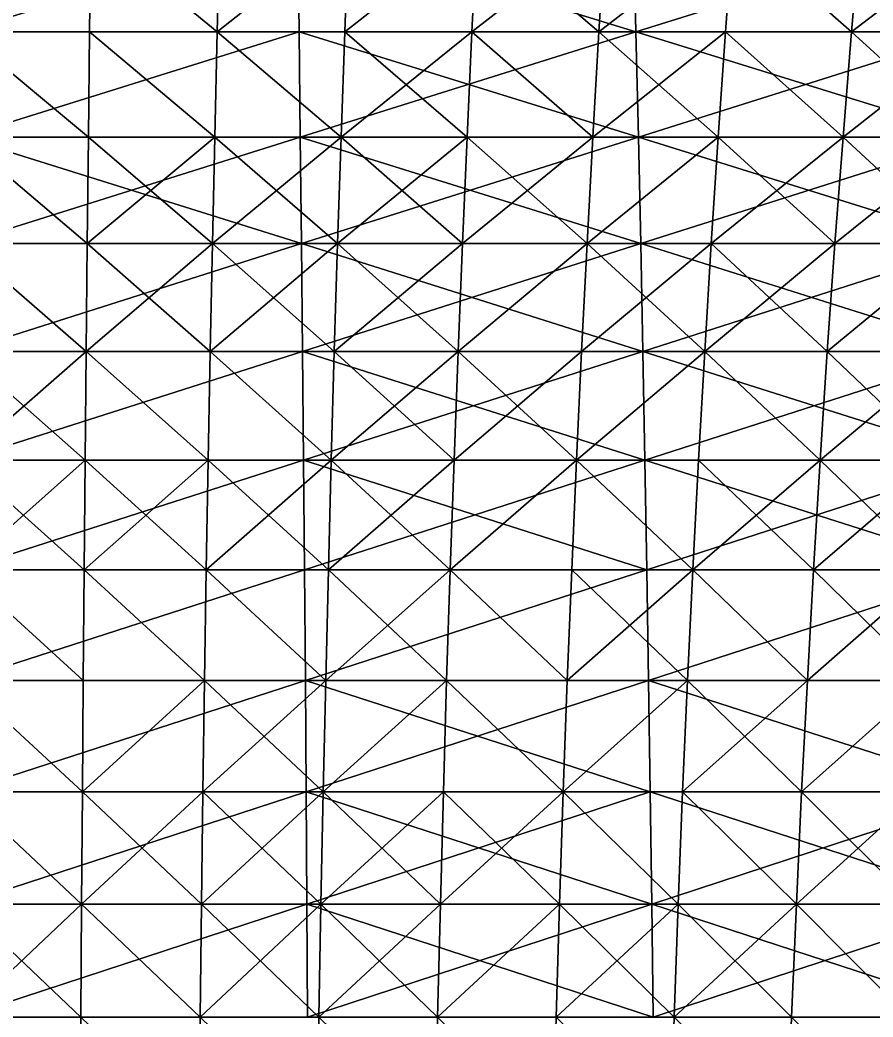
# Model space of a CAD drawing. Header units: millimetres. Extents: x -3250 to 6200, y -3250 to 3250.
# Drawn here: x 3810 to 3956.4, y 178 to 349.1 of the extents above; entities that cross this region are included whole.
import ezdxf

# ---------------------------------------------------------------- set-up
doc = ezdxf.new("R2010")
doc.units = ezdxf.units.MM
doc.header["$MEASUREMENT"] = 0
doc.layers.add('MESH_3D', color=2, linetype='CONTINUOUS')

msp = doc.modelspace()

# ---------------------------------------------------------------- linework, layer by layer
at = {"layer": 'MESH_3D'}
for points in [[(3857.64, 364.97, 488.82), (3857.86, 347.11, 479.95), (3800, 347.11, 479.22)], [(3857.64, 364.97, 488.82), (3800, 347.11, 479.22), (3800, 364.97, 488.1)], [(3822.14, 364.97, 1912.17), (3800, 364.97, 1911.9), (3800, 347.11, 1920.78)], [(3821.92, 347.11, 1921.05), (3822.14, 364.97, 1912.17), (3800, 347.11, 1920.78)], [(3857.64, 364.97, 26211.18), (3800, 364.97, 26211.9), (3800, 347.11, 26220.78)], [(3857.64, 364.97, 26211.18), (3800, 347.11, 26220.78), (3857.86, 347.11, 26220.05)], [(3822.14, 364.97, 24787.83), (3800, 347.11, 24779.22), (3800, 364.97, 24788.1)], [(3821.92, 347.11, 24778.95), (3800, 347.11, 24779.22), (3822.14, 364.97, 24787.83)], [(3821.92, 347.11, 1921.05), (3843.83, 347.11, 1921.87), (3822.14, 364.97, 1912.17)], [(3843.83, 347.11, 24778.13), (3821.92, 347.11, 24778.95), (3822.14, 364.97, 24787.83)], [(3822.14, 364.97, 1912.17), (3843.83, 347.11, 1921.87), (3844.27, 364.97, 1913)], [(3843.83, 347.11, 24778.13), (3822.14, 364.97, 24787.83), (3844.27, 364.97, 24787)], [(3843.83, 347.11, 1921.87), (3866.37, 364.97, 1914.38), (3844.27, 364.97, 1913)], [(3843.83, 347.11, 1921.87), (3865.7, 347.11, 1923.23), (3866.37, 364.97, 1914.38)], [(3866.37, 364.97, 24785.62), (3843.83, 347.11, 24778.13), (3844.27, 364.97, 24787)], [(3865.7, 347.11, 24776.77), (3843.83, 347.11, 24778.13), (3866.37, 364.97, 24785.62)], [(3857.64, 364.97, 488.82), (3915.68, 347.11, 482.11), (3857.86, 347.11, 479.95)], [(3857.64, 364.97, 488.82), (3915.24, 364.97, 490.98), (3915.68, 347.11, 482.11)], [(3915.68, 347.11, 26217.89), (3857.64, 364.97, 26211.18), (3857.86, 347.11, 26220.05)], [(3915.24, 364.97, 26209.02), (3857.64, 364.97, 26211.18), (3915.68, 347.11, 26217.89)], [(3865.7, 347.11, 1923.23), (3888.43, 364.97, 1916.31), (3866.37, 364.97, 1914.38)], [(3865.7, 347.11, 1923.23), (3887.54, 347.11, 1925.14), (3888.43, 364.97, 1916.31)], [(3888.43, 364.97, 24783.69), (3865.7, 347.11, 24776.77), (3866.37, 364.97, 24785.62)], [(3887.54, 347.11, 24774.86), (3865.7, 347.11, 24776.77), (3888.43, 364.97, 24783.69)], [(3887.54, 347.11, 1925.14), (3909.33, 347.11, 1927.6), (3910.43, 364.97, 1918.79)], [(3887.54, 347.11, 1925.14), (3910.43, 364.97, 1918.79), (3888.43, 364.97, 1916.31)], [(3909.33, 347.11, 24772.4), (3887.54, 347.11, 24774.86), (3888.43, 364.97, 24783.69)], [(3909.33, 347.11, 24772.4), (3888.43, 364.97, 24783.69), (3910.43, 364.97, 24781.21)], [(3909.33, 347.11, 1927.6), (3932.36, 364.97, 1921.82), (3910.43, 364.97, 1918.79)], [(3909.33, 347.11, 1927.6), (3931.04, 347.11, 1930.6), (3932.36, 364.97, 1921.82)], [(3932.36, 364.97, 24778.18), (3909.33, 347.11, 24772.4), (3910.43, 364.97, 24781.21)], [(3931.04, 347.11, 24769.4), (3909.33, 347.11, 24772.4), (3932.36, 364.97, 24778.18)], [(3915.24, 364.97, 490.98), (3972.77, 364.97, 494.57), (3973.43, 347.11, 485.71)], [(3915.24, 364.97, 490.98), (3973.43, 347.11, 485.71), (3915.68, 347.11, 482.11)], [(3972.77, 364.97, 26205.43), (3915.24, 364.97, 26209.02), (3915.68, 347.11, 26217.89)], [(3972.77, 364.97, 26205.43), (3915.68, 347.11, 26217.89), (3973.43, 347.11, 26214.29)], [(3931.04, 347.11, 1930.6), (3952.68, 347.11, 1934.13), (3932.36, 364.97, 1921.82)], [(3952.68, 347.11, 24765.87), (3931.04, 347.11, 24769.4), (3932.36, 364.97, 24778.18)], [(3932.36, 364.97, 1921.82), (3952.68, 347.11, 1934.13), (3954.22, 364.97, 1925.39)], [(3952.68, 347.11, 24765.87), (3932.36, 364.97, 24778.18), (3954.22, 364.97, 24774.61)], [(3952.68, 347.11, 1934.13), (3974.22, 347.11, 1938.21), (3954.22, 364.97, 1925.39)], [(3975.97, 364.97, 24770.49), (3952.68, 347.11, 24765.87), (3954.22, 364.97, 24774.61)], [(3974.22, 347.11, 24761.79), (3952.68, 347.11, 24765.87), (3975.97, 364.97, 24770.49)], [(3954.22, 364.97, 1925.39), (3974.22, 347.11, 1938.21), (3975.97, 364.97, 1929.51)], [(3857.86, 347.11, 479.95), (3858.07, 329.03, 471.52), (3800, 329.03, 470.8)], [(3857.86, 347.11, 479.95), (3800, 329.03, 470.8), (3800, 347.11, 479.22)], [(3821.71, 329.03, 1929.48), (3821.92, 347.11, 1921.05), (3800, 347.11, 1920.78)], [(3821.71, 329.03, 1929.48), (3800, 347.11, 1920.78), (3800, 329.03, 1929.2)], [(3857.86, 347.11, 26220.05), (3800, 347.11, 26220.78), (3800, 329.03, 26229.2)], [(3857.86, 347.11, 26220.05), (3800, 329.03, 26229.2), (3858.07, 329.03, 26228.48)], [(3821.71, 329.03, 24770.52), (3800, 329.03, 24770.8), (3800, 347.11, 24779.22)], [(3821.71, 329.03, 24770.52), (3800, 347.11, 24779.22), (3821.92, 347.11, 24778.95)], [(3821.71, 329.03, 1929.48), (3843.41, 329.03, 1930.29), (3821.92, 347.11, 1921.05)], [(3843.41, 329.03, 24769.71), (3821.71, 329.03, 24770.52), (3821.92, 347.11, 24778.95)], [(3821.92, 347.11, 1921.05), (3843.41, 329.03, 1930.29), (3843.83, 347.11, 1921.87)], [(3843.41, 329.03, 24769.71), (3821.92, 347.11, 24778.95), (3843.83, 347.11, 24778.13)], [(3843.41, 329.03, 1930.29), (3865.07, 329.03, 1931.64), (3843.83, 347.11, 1921.87)], [(3865.07, 329.03, 24768.36), (3843.41, 329.03, 24769.71), (3843.83, 347.11, 24778.13)], [(3843.83, 347.11, 1921.87), (3865.07, 329.03, 1931.64), (3865.7, 347.11, 1923.23)], [(3865.07, 329.03, 24768.36), (3843.83, 347.11, 24778.13), (3865.7, 347.11, 24776.77)], [(3857.86, 347.11, 479.95), (3916.1, 329.03, 473.69), (3858.07, 329.03, 471.52)], [(3857.86, 347.11, 479.95), (3915.68, 347.11, 482.11), (3916.1, 329.03, 473.69)], [(3915.68, 347.11, 26217.89), (3857.86, 347.11, 26220.05), (3858.07, 329.03, 26228.48)], [(3915.68, 347.11, 26217.89), (3858.07, 329.03, 26228.48), (3916.1, 329.03, 26226.31)], [(3865.07, 329.03, 1931.64), (3886.7, 329.03, 1933.53), (3887.54, 347.11, 1925.14)], [(3865.07, 329.03, 1931.64), (3887.54, 347.11, 1925.14), (3865.7, 347.11, 1923.23)], [(3886.7, 329.03, 24766.47), (3865.07, 329.03, 24768.36), (3865.7, 347.11, 24776.77)], [(3886.7, 329.03, 24766.47), (3865.7, 347.11, 24776.77), (3887.54, 347.11, 24774.86)], [(3886.7, 329.03, 1933.53), (3908.28, 329.03, 1935.96), (3887.54, 347.11, 1925.14)], [(3908.28, 329.03, 24764.04), (3886.7, 329.03, 24766.47), (3887.54, 347.11, 24774.86)], [(3887.54, 347.11, 1925.14), (3908.28, 329.03, 1935.96), (3909.33, 347.11, 1927.6)], [(3908.28, 329.03, 24764.04), (3887.54, 347.11, 24774.86), (3909.33, 347.11, 24772.4)], [(3908.28, 329.03, 1935.96), (3931.04, 347.11, 1930.6), (3909.33, 347.11, 1927.6)], [(3908.28, 329.03, 1935.96), (3929.79, 329.03, 1938.93), (3931.04, 347.11, 1930.6)], [(3929.79, 329.03, 24761.07), (3908.28, 329.03, 24764.04), (3909.33, 347.11, 24772.4)], [(3929.79, 329.03, 24761.07), (3909.33, 347.11, 24772.4), (3931.04, 347.11, 24769.4)], [(3915.68, 347.11, 482.11), (3974.06, 329.03, 477.31), (3916.1, 329.03, 473.69)], [(3915.68, 347.11, 482.11), (3973.43, 347.11, 485.71), (3974.06, 329.03, 477.31)], [(3973.43, 347.11, 26214.29), (3915.68, 347.11, 26217.89), (3916.1, 329.03, 26226.31)], [(3973.43, 347.11, 26214.29), (3916.1, 329.03, 26226.31), (3974.06, 329.03, 26222.69)], [(3929.79, 329.03, 1938.93), (3951.21, 329.03, 1942.43), (3931.04, 347.11, 1930.6)], [(3951.21, 329.03, 24757.57), (3929.79, 329.03, 24761.07), (3931.04, 347.11, 24769.4)], [(3931.04, 347.11, 1930.6), (3951.21, 329.03, 1942.43), (3952.68, 347.11, 1934.13)], [(3951.21, 329.03, 24757.57), (3931.04, 347.11, 24769.4), (3952.68, 347.11, 24765.87)], [(3951.21, 329.03, 1942.43), (3974.22, 347.11, 1938.21), (3952.68, 347.11, 1934.13)], [(3951.21, 329.03, 1942.43), (3972.54, 329.03, 1946.47), (3974.22, 347.11, 1938.21)], [(3972.54, 329.03, 24753.53), (3951.21, 329.03, 24757.57), (3952.68, 347.11, 24765.87)], [(3972.54, 329.03, 24753.53), (3952.68, 347.11, 24765.87), (3974.22, 347.11, 24761.79)], [(3858.07, 329.03, 471.52), (3858.27, 310.75, 463.55), (3800, 310.75, 462.82)], [(3858.07, 329.03, 471.52), (3800, 310.75, 462.82), (3800, 329.03, 470.8)], [(3821.51, 310.75, 1937.45), (3821.71, 329.03, 1929.48), (3800, 329.03, 1929.2)], [(3821.51, 310.75, 1937.45), (3800, 329.03, 1929.2), (3800, 310.75, 1937.18)], [(3858.27, 310.75, 26236.45), (3800, 329.03, 26229.2), (3800, 310.75, 26237.18)], [(3858.07, 329.03, 26228.48), (3800, 329.03, 26229.2), (3858.27, 310.75, 26236.45)], [(3821.51, 310.75, 24762.55), (3800, 310.75, 24762.82), (3800, 329.03, 24770.8)], [(3821.51, 310.75, 24762.55), (3800, 329.03, 24770.8), (3821.71, 329.03, 24770.52)], [(3821.51, 310.75, 1937.45), (3843.41, 329.03, 1930.29), (3821.71, 329.03, 1929.48)], [(3821.51, 310.75, 1937.45), (3843.01, 310.75, 1938.25), (3843.41, 329.03, 1930.29)], [(3843.01, 310.75, 24761.75), (3821.51, 310.75, 24762.55), (3821.71, 329.03, 24770.52)], [(3843.01, 310.75, 24761.75), (3821.71, 329.03, 24770.52), (3843.41, 329.03, 24769.71)], [(3843.01, 310.75, 1938.25), (3865.07, 329.03, 1931.64), (3843.41, 329.03, 1930.29)], [(3843.01, 310.75, 1938.25), (3864.48, 310.75, 1939.59), (3865.07, 329.03, 1931.64)], [(3864.48, 310.75, 24760.41), (3843.01, 310.75, 24761.75), (3843.41, 329.03, 24769.71)], [(3864.48, 310.75, 24760.41), (3843.41, 329.03, 24769.71), (3865.07, 329.03, 24768.36)], [(3858.07, 329.03, 471.52), (3916.1, 329.03, 473.69), (3916.5, 310.75, 465.72)], [(3858.07, 329.03, 471.52), (3916.5, 310.75, 465.72), (3858.27, 310.75, 463.55)], [(3916.1, 329.03, 26226.31), (3858.07, 329.03, 26228.48), (3858.27, 310.75, 26236.45)], [(3916.1, 329.03, 26226.31), (3858.27, 310.75, 26236.45), (3916.5, 310.75, 26234.28)], [(3864.48, 310.75, 1939.59), (3885.91, 310.75, 1941.47), (3886.7, 329.03, 1933.53)], [(3864.48, 310.75, 1939.59), (3886.7, 329.03, 1933.53), (3865.07, 329.03, 1931.64)], [(3885.91, 310.75, 24758.53), (3864.48, 310.75, 24760.41), (3865.07, 329.03, 24768.36)], [(3885.91, 310.75, 24758.53), (3865.07, 329.03, 24768.36), (3886.7, 329.03, 24766.47)], [(3885.91, 310.75, 1941.47), (3907.29, 310.75, 1943.88), (3908.28, 329.03, 1935.96)], [(3885.91, 310.75, 1941.47), (3908.28, 329.03, 1935.96), (3886.7, 329.03, 1933.53)], [(3907.29, 310.75, 24756.12), (3885.91, 310.75, 24758.53), (3886.7, 329.03, 24766.47)], [(3907.29, 310.75, 24756.12), (3886.7, 329.03, 24766.47), (3908.28, 329.03, 24764.04)], [(3907.29, 310.75, 1943.88), (3929.79, 329.03, 1938.93), (3908.28, 329.03, 1935.96)], [(3907.29, 310.75, 1943.88), (3928.6, 310.75, 1946.82), (3929.79, 329.03, 1938.93)], [(3929.79, 329.03, 24761.07), (3907.29, 310.75, 24756.12), (3908.28, 329.03, 24764.04)], [(3928.6, 310.75, 24753.18), (3907.29, 310.75, 24756.12), (3929.79, 329.03, 24761.07)], [(3916.1, 329.03, 473.69), (3974.66, 310.75, 469.35), (3916.5, 310.75, 465.72)], [(3916.1, 329.03, 473.69), (3974.06, 329.03, 477.31), (3974.66, 310.75, 469.35)], [(3974.06, 329.03, 26222.69), (3916.1, 329.03, 26226.31), (3916.5, 310.75, 26234.28)], [(3974.06, 329.03, 26222.69), (3916.5, 310.75, 26234.28), (3974.66, 310.75, 26230.65)], [(3928.6, 310.75, 1946.82), (3949.83, 310.75, 1950.29), (3951.21, 329.03, 1942.43)], [(3928.6, 310.75, 1946.82), (3951.21, 329.03, 1942.43), (3929.79, 329.03, 1938.93)], [(3949.83, 310.75, 24749.71), (3928.6, 310.75, 24753.18), (3929.79, 329.03, 24761.07)], [(3949.83, 310.75, 24749.71), (3929.79, 329.03, 24761.07), (3951.21, 329.03, 24757.57)], [(3949.83, 310.75, 1950.29), (3970.96, 310.75, 1954.29), (3972.54, 329.03, 1946.47)], [(3949.83, 310.75, 1950.29), (3972.54, 329.03, 1946.47), (3951.21, 329.03, 1942.43)], [(3970.96, 310.75, 24745.71), (3949.83, 310.75, 24749.71), (3951.21, 329.03, 24757.57)], [(3970.96, 310.75, 24745.71), (3951.21, 329.03, 24757.57), (3972.54, 329.03, 24753.53)], [(3858.27, 310.75, 463.55), (3858.45, 292.27, 456.03), (3800, 292.27, 455.3)], [(3858.27, 310.75, 463.55), (3800, 292.27, 455.3), (3800, 310.75, 462.82)], [(3821.32, 292.27, 1944.96), (3821.51, 310.75, 1937.45), (3800, 310.75, 1937.18)], [(3821.32, 292.27, 1944.96), (3800, 310.75, 1937.18), (3800, 292.27, 1944.7)], [(3858.27, 310.75, 26236.45), (3800, 310.75, 26237.18), (3800, 292.27, 26244.7)], [(3858.27, 310.75, 26236.45), (3800, 292.27, 26244.7), (3858.45, 292.27, 26243.97)], [(3821.32, 292.27, 24755.04), (3800, 292.27, 24755.3), (3800, 310.75, 24762.82)], [(3821.32, 292.27, 24755.04), (3800, 310.75, 24762.82), (3821.51, 310.75, 24762.55)], [(3821.32, 292.27, 1944.96), (3842.63, 292.27, 1945.76), (3821.51, 310.75, 1937.45)], [(3843.01, 310.75, 24761.75), (3821.32, 292.27, 24755.04), (3821.51, 310.75, 24762.55)], [(3842.63, 292.27, 24754.24), (3821.32, 292.27, 24755.04), (3843.01, 310.75, 24761.75)], [(3821.51, 310.75, 1937.45), (3842.63, 292.27, 1945.76), (3843.01, 310.75, 1938.25)], [(3842.63, 292.27, 1945.76), (3864.48, 310.75, 1939.59), (3843.01, 310.75, 1938.25)], [(3842.63, 292.27, 1945.76), (3863.92, 292.27, 1947.09), (3864.48, 310.75, 1939.59)], [(3863.92, 292.27, 24752.91), (3842.63, 292.27, 24754.24), (3843.01, 310.75, 24761.75)], [(3863.92, 292.27, 24752.91), (3843.01, 310.75, 24761.75), (3864.48, 310.75, 24760.41)], [(3858.27, 310.75, 463.55), (3916.5, 310.75, 465.72), (3916.87, 292.27, 458.22)], [(3858.27, 310.75, 463.55), (3916.87, 292.27, 458.22), (3858.45, 292.27, 456.03)], [(3916.5, 310.75, 26234.28), (3858.27, 310.75, 26236.45), (3858.45, 292.27, 26243.97)], [(3916.5, 310.75, 26234.28), (3858.45, 292.27, 26243.97), (3916.87, 292.27, 26241.78)], [(3863.92, 292.27, 1947.09), (3885.91, 310.75, 1941.47), (3864.48, 310.75, 1939.59)], [(3863.92, 292.27, 1947.09), (3885.16, 292.27, 1948.95), (3885.91, 310.75, 1941.47)], [(3885.16, 292.27, 24751.05), (3863.92, 292.27, 24752.91), (3864.48, 310.75, 24760.41)], [(3885.16, 292.27, 24751.05), (3864.48, 310.75, 24760.41), (3885.91, 310.75, 24758.53)], [(3885.16, 292.27, 1948.95), (3906.35, 292.27, 1951.34), (3907.29, 310.75, 1943.88)], [(3885.16, 292.27, 1948.95), (3907.29, 310.75, 1943.88), (3885.91, 310.75, 1941.47)], [(3907.29, 310.75, 24756.12), (3885.16, 292.27, 24751.05), (3885.91, 310.75, 24758.53)], [(3906.35, 292.27, 24748.66), (3885.16, 292.27, 24751.05), (3907.29, 310.75, 24756.12)], [(3906.35, 292.27, 1951.34), (3928.6, 310.75, 1946.82), (3907.29, 310.75, 1943.88)], [(3906.35, 292.27, 1951.34), (3927.48, 292.27, 1954.25), (3928.6, 310.75, 1946.82)], [(3927.48, 292.27, 24745.75), (3906.35, 292.27, 24748.66), (3907.29, 310.75, 24756.12)], [(3927.48, 292.27, 24745.75), (3907.29, 310.75, 24756.12), (3928.6, 310.75, 24753.18)], [(3916.5, 310.75, 465.72), (3974.66, 310.75, 469.35), (3975.22, 292.27, 461.86)], [(3916.5, 310.75, 465.72), (3975.22, 292.27, 461.86), (3916.87, 292.27, 458.22)], [(3974.66, 310.75, 26230.65), (3916.5, 310.75, 26234.28), (3916.87, 292.27, 26241.78)], [(3974.66, 310.75, 26230.65), (3916.87, 292.27, 26241.78), (3975.22, 292.27, 26238.14)], [(3927.48, 292.27, 1954.25), (3948.52, 292.27, 1957.69), (3949.83, 310.75, 1950.29)], [(3927.48, 292.27, 1954.25), (3949.83, 310.75, 1950.29), (3928.6, 310.75, 1946.82)], [(3948.52, 292.27, 24742.31), (3927.48, 292.27, 24745.75), (3928.6, 310.75, 24753.18)], [(3948.52, 292.27, 24742.31), (3928.6, 310.75, 24753.18), (3949.83, 310.75, 24749.71)], [(3948.52, 292.27, 1957.69), (3969.47, 292.27, 1961.66), (3970.96, 310.75, 1954.29)], [(3948.52, 292.27, 1957.69), (3970.96, 310.75, 1954.29), (3949.83, 310.75, 1950.29)], [(3970.96, 310.75, 24745.71), (3948.52, 292.27, 24742.31), (3949.83, 310.75, 24749.71)], [(3969.47, 292.27, 24738.34), (3948.52, 292.27, 24742.31), (3970.96, 310.75, 24745.71)], [(3858.45, 292.27, 456.03), (3800, 273.62, 448.25), (3800, 292.27, 455.3)], [(3858.45, 292.27, 456.03), (3858.63, 273.62, 448.98), (3800, 273.62, 448.25)], [(3821.32, 292.27, 1944.96), (3800, 292.27, 1944.7), (3800, 273.62, 1951.75)], [(3821.15, 273.62, 1952.02), (3821.32, 292.27, 1944.96), (3800, 273.62, 1951.75)], [(3858.45, 292.27, 26243.97), (3800, 292.27, 26244.7), (3800, 273.62, 26251.75)], [(3858.45, 292.27, 26243.97), (3800, 273.62, 26251.75), (3858.63, 273.62, 26251.02)], [(3821.15, 273.62, 24747.98), (3800, 273.62, 24748.25), (3800, 292.27, 24755.3)], [(3821.15, 273.62, 24747.98), (3800, 292.27, 24755.3), (3821.32, 292.27, 24755.04)], [(3821.15, 273.62, 1952.02), (3842.28, 273.62, 1952.81), (3821.32, 292.27, 1944.96)], [(3842.28, 273.62, 24747.19), (3821.15, 273.62, 24747.98), (3821.32, 292.27, 24755.04)], [(3821.32, 292.27, 1944.96), (3842.28, 273.62, 1952.81), (3842.63, 292.27, 1945.76)], [(3842.28, 273.62, 24747.19), (3821.32, 292.27, 24755.04), (3842.63, 292.27, 24754.24)], [(3842.28, 273.62, 1952.81), (3863.39, 273.62, 1954.13), (3842.63, 292.27, 1945.76)], [(3863.39, 273.62, 24745.87), (3842.28, 273.62, 24747.19), (3842.63, 292.27, 24754.24)], [(3842.63, 292.27, 1945.76), (3863.39, 273.62, 1954.13), (3863.92, 292.27, 1947.09)], [(3863.39, 273.62, 24745.87), (3842.63, 292.27, 24754.24), (3863.92, 292.27, 24752.91)], [(3858.45, 292.27, 456.03), (3917.23, 273.62, 451.17), (3858.63, 273.62, 448.98)], [(3858.45, 292.27, 456.03), (3916.87, 292.27, 458.22), (3917.23, 273.62, 451.17)], [(3916.87, 292.27, 26241.78), (3858.45, 292.27, 26243.97), (3858.63, 273.62, 26251.02)], [(3916.87, 292.27, 26241.78), (3858.63, 273.62, 26251.02), (3917.23, 273.62, 26248.83)], [(3863.39, 273.62, 1954.13), (3885.16, 292.27, 1948.95), (3863.92, 292.27, 1947.09)], [(3863.39, 273.62, 1954.13), (3884.46, 273.62, 1955.97), (3885.16, 292.27, 1948.95)], [(3884.46, 273.62, 24744.03), (3863.39, 273.62, 24745.87), (3863.92, 292.27, 24752.91)], [(3884.46, 273.62, 24744.03), (3863.92, 292.27, 24752.91), (3885.16, 292.27, 24751.05)], [(3884.46, 273.62, 1955.97), (3905.47, 273.62, 1958.34), (3906.35, 292.27, 1951.34)], [(3884.46, 273.62, 1955.97), (3906.35, 292.27, 1951.34), (3885.16, 292.27, 1948.95)], [(3905.47, 273.62, 24741.66), (3884.46, 273.62, 24744.03), (3885.16, 292.27, 24751.05)], [(3905.47, 273.62, 24741.66), (3885.16, 292.27, 24751.05), (3906.35, 292.27, 24748.66)], [(3905.47, 273.62, 1958.34), (3926.42, 273.62, 1961.23), (3927.48, 292.27, 1954.25)], [(3905.47, 273.62, 1958.34), (3927.48, 292.27, 1954.25), (3906.35, 292.27, 1951.34)], [(3927.48, 292.27, 24745.75), (3905.47, 273.62, 24741.66), (3906.35, 292.27, 24748.66)], [(3926.42, 273.62, 24738.77), (3905.47, 273.62, 24741.66), (3927.48, 292.27, 24745.75)], [(3916.87, 292.27, 458.22), (3975.22, 292.27, 461.86), (3975.75, 273.62, 454.82)], [(3916.87, 292.27, 458.22), (3975.75, 273.62, 454.82), (3917.23, 273.62, 451.17)], [(3975.22, 292.27, 26238.14), (3916.87, 292.27, 26241.78), (3917.23, 273.62, 26248.83)], [(3975.22, 292.27, 26238.14), (3917.23, 273.62, 26248.83), (3975.75, 273.62, 26245.18)], [(3926.42, 273.62, 1961.23), (3947.3, 273.62, 1964.64), (3927.48, 292.27, 1954.25)], [(3947.3, 273.62, 24735.36), (3926.42, 273.62, 24738.77), (3927.48, 292.27, 24745.75)], [(3927.48, 292.27, 1954.25), (3947.3, 273.62, 1964.64), (3948.52, 292.27, 1957.69)], [(3947.3, 273.62, 24735.36), (3927.48, 292.27, 24745.75), (3948.52, 292.27, 24742.31)], [(3947.3, 273.62, 1964.64), (3968.08, 273.62, 1968.57), (3969.47, 292.27, 1961.66)], [(3947.3, 273.62, 1964.64), (3969.47, 292.27, 1961.66), (3948.52, 292.27, 1957.69)], [(3968.08, 273.62, 24731.43), (3947.3, 273.62, 24735.36), (3948.52, 292.27, 24742.31)], [(3968.08, 273.62, 24731.43), (3948.52, 292.27, 24742.31), (3969.47, 292.27, 24738.34)], [(3858.63, 273.62, 448.98), (3858.8, 254.79, 442.39), (3800, 254.79, 441.66)], [(3858.63, 273.62, 448.98), (3800, 254.79, 441.66), (3800, 273.62, 448.25)], [(3820.98, 254.79, 1958.6), (3821.15, 273.62, 1952.02), (3800, 273.62, 1951.75)], [(3820.98, 254.79, 1958.6), (3800, 273.62, 1951.75), (3800, 254.79, 1958.34)], [(3858.63, 273.62, 26251.02), (3800, 273.62, 26251.75), (3800, 254.79, 26258.34)], [(3858.63, 273.62, 26251.02), (3800, 254.79, 26258.34), (3858.8, 254.79, 26257.61)], [(3821.15, 273.62, 24747.98), (3800, 254.79, 24741.66), (3800, 273.62, 24748.25)], [(3820.98, 254.79, 24741.4), (3800, 254.79, 24741.66), (3821.15, 273.62, 24747.98)], [(3820.98, 254.79, 1958.6), (3842.28, 273.62, 1952.81), (3821.15, 273.62, 1952.02)], [(3820.98, 254.79, 1958.6), (3841.95, 254.79, 1959.39), (3842.28, 273.62, 1952.81)], [(3841.95, 254.79, 24740.61), (3820.98, 254.79, 24741.4), (3821.15, 273.62, 24747.98)], [(3841.95, 254.79, 24740.61), (3821.15, 273.62, 24747.98), (3842.28, 273.62, 24747.19)], [(3841.95, 254.79, 1959.39), (3862.9, 254.79, 1960.7), (3842.28, 273.62, 1952.81)], [(3863.39, 273.62, 24745.87), (3841.95, 254.79, 24740.61), (3842.28, 273.62, 24747.19)], [(3862.9, 254.79, 24739.3), (3841.95, 254.79, 24740.61), (3863.39, 273.62, 24745.87)], [(3842.28, 273.62, 1952.81), (3862.9, 254.79, 1960.7), (3863.39, 273.62, 1954.13)], [(3858.63, 273.62, 448.98), (3917.23, 273.62, 451.17), (3917.55, 254.79, 444.59)], [(3858.63, 273.62, 448.98), (3917.55, 254.79, 444.59), (3858.8, 254.79, 442.39)], [(3917.23, 273.62, 26248.83), (3858.63, 273.62, 26251.02), (3858.8, 254.79, 26257.61)], [(3917.23, 273.62, 26248.83), (3858.8, 254.79, 26257.61), (3917.55, 254.79, 26255.41)], [(3862.9, 254.79, 1960.7), (3883.8, 254.79, 1962.52), (3884.46, 273.62, 1955.97)], [(3862.9, 254.79, 1960.7), (3884.46, 273.62, 1955.97), (3863.39, 273.62, 1954.13)], [(3883.8, 254.79, 24737.48), (3862.9, 254.79, 24739.3), (3863.39, 273.62, 24745.87)], [(3883.8, 254.79, 24737.48), (3863.39, 273.62, 24745.87), (3884.46, 273.62, 24744.03)], [(3883.8, 254.79, 1962.52), (3905.47, 273.62, 1958.34), (3884.46, 273.62, 1955.97)], [(3883.8, 254.79, 1962.52), (3904.65, 254.79, 1964.87), (3905.47, 273.62, 1958.34)], [(3905.47, 273.62, 24741.66), (3883.8, 254.79, 24737.48), (3884.46, 273.62, 24744.03)], [(3904.65, 254.79, 24735.13), (3883.8, 254.79, 24737.48), (3905.47, 273.62, 24741.66)], [(3904.65, 254.79, 1964.87), (3925.44, 254.79, 1967.74), (3905.47, 273.62, 1958.34)], [(3925.44, 254.79, 24732.26), (3904.65, 254.79, 24735.13), (3905.47, 273.62, 24741.66)], [(3905.47, 273.62, 1958.34), (3925.44, 254.79, 1967.74), (3926.42, 273.62, 1961.23)], [(3925.44, 254.79, 24732.26), (3905.47, 273.62, 24741.66), (3926.42, 273.62, 24738.77)], [(3917.23, 273.62, 451.17), (3975.75, 273.62, 454.82), (3976.24, 254.79, 448.25)], [(3917.23, 273.62, 451.17), (3976.24, 254.79, 448.25), (3917.55, 254.79, 444.59)], [(3975.75, 273.62, 26245.18), (3917.23, 273.62, 26248.83), (3917.55, 254.79, 26255.41)], [(3975.75, 273.62, 26245.18), (3917.55, 254.79, 26255.41), (3976.24, 254.79, 26251.75)], [(3925.44, 254.79, 1967.74), (3947.3, 273.62, 1964.64), (3926.42, 273.62, 1961.23)], [(3925.44, 254.79, 1967.74), (3946.15, 254.79, 1971.13), (3947.3, 273.62, 1964.64)], [(3946.15, 254.79, 24728.87), (3925.44, 254.79, 24732.26), (3926.42, 273.62, 24738.77)], [(3946.15, 254.79, 24728.87), (3926.42, 273.62, 24738.77), (3947.3, 273.62, 24735.36)], [(3946.15, 254.79, 1971.13), (3968.08, 273.62, 1968.57), (3947.3, 273.62, 1964.64)], [(3946.15, 254.79, 1971.13), (3966.77, 254.79, 1975.03), (3968.08, 273.62, 1968.57)], [(3966.77, 254.79, 24724.97), (3946.15, 254.79, 24728.87), (3947.3, 273.62, 24735.36)], [(3966.77, 254.79, 24724.97), (3947.3, 273.62, 24735.36), (3968.08, 273.62, 24731.43)], [(3858.8, 254.79, 442.39), (3858.95, 235.8, 436.28), (3800, 235.8, 435.54)], [(3858.8, 254.79, 442.39), (3800, 235.8, 435.54), (3800, 254.79, 441.66)], [(3820.83, 235.8, 1964.72), (3820.98, 254.79, 1958.6), (3800, 254.79, 1958.34)], [(3820.83, 235.8, 1964.72), (3800, 254.79, 1958.34), (3800, 235.8, 1964.46)], [(3858.8, 254.79, 26257.61), (3800, 254.79, 26258.34), (3800, 235.8, 26264.46)], [(3858.8, 254.79, 26257.61), (3800, 235.8, 26264.46), (3858.95, 235.8, 26263.72)], [(3820.83, 235.8, 24735.28), (3800, 235.8, 24735.54), (3800, 254.79, 24741.66)], [(3820.83, 235.8, 24735.28), (3800, 254.79, 24741.66), (3820.98, 254.79, 24741.4)], [(3820.83, 235.8, 1964.72), (3841.65, 235.8, 1965.5), (3820.98, 254.79, 1958.6)], [(3841.65, 235.8, 24734.5), (3820.83, 235.8, 24735.28), (3820.98, 254.79, 24741.4)], [(3820.98, 254.79, 1958.6), (3841.65, 235.8, 1965.5), (3841.95, 254.79, 1959.39)], [(3841.65, 235.8, 24734.5), (3820.98, 254.79, 24741.4), (3841.95, 254.79, 24740.61)], [(3841.65, 235.8, 1965.5), (3862.44, 235.8, 1966.79), (3841.95, 254.79, 1959.39)], [(3862.44, 235.8, 24733.21), (3841.65, 235.8, 24734.5), (3841.95, 254.79, 24740.61)], [(3841.95, 254.79, 1959.39), (3862.44, 235.8, 1966.79), (3862.9, 254.79, 1960.7)], [(3862.44, 235.8, 24733.21), (3841.95, 254.79, 24740.61), (3862.9, 254.79, 24739.3)], [(3858.8, 254.79, 442.39), (3917.55, 254.79, 444.59), (3858.95, 235.8, 436.28)], [(3917.55, 254.79, 26255.41), (3858.8, 254.79, 26257.61), (3858.95, 235.8, 26263.72)], [(3858.95, 235.8, 436.28), (3917.55, 254.79, 444.59), (3917.86, 235.8, 438.48)], [(3917.55, 254.79, 26255.41), (3858.95, 235.8, 26263.72), (3917.86, 235.8, 26261.52)], [(3862.44, 235.8, 1966.79), (3883.8, 254.79, 1962.52), (3862.9, 254.79, 1960.7)], [(3862.44, 235.8, 1966.79), (3883.19, 235.8, 1968.61), (3883.8, 254.79, 1962.52)], [(3883.19, 235.8, 24731.39), (3862.44, 235.8, 24733.21), (3862.9, 254.79, 24739.3)], [(3883.19, 235.8, 24731.39), (3862.9, 254.79, 24739.3), (3883.8, 254.79, 24737.48)], [(3883.19, 235.8, 1968.61), (3903.89, 235.8, 1970.94), (3883.8, 254.79, 1962.52)], [(3903.89, 235.8, 24729.06), (3883.19, 235.8, 24731.39), (3883.8, 254.79, 24737.48)], [(3883.8, 254.79, 1962.52), (3903.89, 235.8, 1970.94), (3904.65, 254.79, 1964.87)], [(3903.89, 235.8, 24729.06), (3883.8, 254.79, 24737.48), (3904.65, 254.79, 24735.13)], [(3903.89, 235.8, 1970.94), (3924.53, 235.8, 1973.79), (3925.44, 254.79, 1967.74)], [(3903.89, 235.8, 1970.94), (3925.44, 254.79, 1967.74), (3904.65, 254.79, 1964.87)], [(3924.53, 235.8, 24726.21), (3903.89, 235.8, 24729.06), (3904.65, 254.79, 24735.13)], [(3924.53, 235.8, 24726.21), (3904.65, 254.79, 24735.13), (3925.44, 254.79, 24732.26)], [(3917.55, 254.79, 444.59), (3976.24, 254.79, 448.25), (3917.86, 235.8, 438.48)], [(3976.24, 254.79, 26251.75), (3917.55, 254.79, 26255.41), (3917.86, 235.8, 26261.52)], [(3917.86, 235.8, 438.48), (3976.24, 254.79, 448.25), (3976.7, 235.8, 442.15)], [(3976.24, 254.79, 26251.75), (3917.86, 235.8, 26261.52), (3976.7, 235.8, 26257.85)], [(3924.53, 235.8, 1973.79), (3945.09, 235.8, 1977.15), (3925.44, 254.79, 1967.74)], [(3945.09, 235.8, 24722.85), (3924.53, 235.8, 24726.21), (3925.44, 254.79, 24732.26)], [(3925.44, 254.79, 1967.74), (3945.09, 235.8, 1977.15), (3946.15, 254.79, 1971.13)], [(3945.09, 235.8, 24722.85), (3925.44, 254.79, 24732.26), (3946.15, 254.79, 24728.87)], [(3945.09, 235.8, 1977.15), (3965.56, 235.8, 1981.02), (3966.77, 254.79, 1975.03)], [(3945.09, 235.8, 1977.15), (3966.77, 254.79, 1975.03), (3946.15, 254.79, 1971.13)], [(3965.56, 235.8, 24718.98), (3945.09, 235.8, 24722.85), (3946.15, 254.79, 24728.87)], [(3965.56, 235.8, 24718.98), (3946.15, 254.79, 24728.87), (3966.77, 254.79, 24724.97)], [(3858.95, 235.8, 436.28), (3859.09, 216.67, 430.64), (3800, 216.67, 429.9)], [(3858.95, 235.8, 436.28), (3800, 216.67, 429.9), (3800, 235.8, 435.54)], [(3820.69, 216.67, 1970.36), (3800, 235.8, 1964.46), (3800, 216.67, 1970.1)], [(3820.69, 216.67, 1970.36), (3820.83, 235.8, 1964.72), (3800, 235.8, 1964.46)], [(3858.95, 235.8, 26263.72), (3800, 235.8, 26264.46), (3800, 216.67, 26270.1)], [(3858.95, 235.8, 26263.72), (3800, 216.67, 26270.1), (3859.09, 216.67, 26269.36)], [(3820.69, 216.67, 24729.64), (3800, 216.67, 24729.9), (3800, 235.8, 24735.54)], [(3820.69, 216.67, 24729.64), (3800, 235.8, 24735.54), (3820.83, 235.8, 24735.28)], [(3820.69, 216.67, 1970.36), (3841.65, 235.8, 1965.5), (3820.83, 235.8, 1964.72)], [(3820.69, 216.67, 1970.36), (3841.37, 216.67, 1971.13), (3841.65, 235.8, 1965.5)], [(3841.65, 235.8, 24734.5), (3820.69, 216.67, 24729.64), (3820.83, 235.8, 24735.28)], [(3841.37, 216.67, 24728.87), (3820.69, 216.67, 24729.64), (3841.65, 235.8, 24734.5)], [(3841.37, 216.67, 1971.13), (3862.02, 216.67, 1972.42), (3862.44, 235.8, 1966.79)], [(3841.37, 216.67, 1971.13), (3862.44, 235.8, 1966.79), (3841.65, 235.8, 1965.5)], [(3862.02, 216.67, 24727.58), (3841.37, 216.67, 24728.87), (3841.65, 235.8, 24734.5)], [(3862.02, 216.67, 24727.58), (3841.65, 235.8, 24734.5), (3862.44, 235.8, 24733.21)], [(3858.95, 235.8, 436.28), (3918.14, 216.67, 432.85), (3859.09, 216.67, 430.64)], [(3858.95, 235.8, 436.28), (3917.86, 235.8, 438.48), (3918.14, 216.67, 432.85)], [(3917.86, 235.8, 26261.52), (3858.95, 235.8, 26263.72), (3859.09, 216.67, 26269.36)], [(3917.86, 235.8, 26261.52), (3859.09, 216.67, 26269.36), (3918.14, 216.67, 26267.15)], [(3862.02, 216.67, 1972.42), (3882.63, 216.67, 1974.22), (3883.19, 235.8, 1968.61)], [(3862.02, 216.67, 1972.42), (3883.19, 235.8, 1968.61), (3862.44, 235.8, 1966.79)], [(3883.19, 235.8, 24731.39), (3862.02, 216.67, 24727.58), (3862.44, 235.8, 24733.21)], [(3882.63, 216.67, 24725.78), (3862.02, 216.67, 24727.58), (3883.19, 235.8, 24731.39)], [(3882.63, 216.67, 1974.22), (3903.19, 216.67, 1976.54), (3883.19, 235.8, 1968.61)], [(3903.19, 216.67, 24723.46), (3882.63, 216.67, 24725.78), (3883.19, 235.8, 24731.39)], [(3883.19, 235.8, 1968.61), (3903.19, 216.67, 1976.54), (3903.89, 235.8, 1970.94)], [(3903.19, 216.67, 24723.46), (3883.19, 235.8, 24731.39), (3903.89, 235.8, 24729.06)], [(3903.19, 216.67, 1976.54), (3923.69, 216.67, 1979.37), (3924.53, 235.8, 1973.79)], [(3903.19, 216.67, 1976.54), (3924.53, 235.8, 1973.79), (3903.89, 235.8, 1970.94)], [(3924.53, 235.8, 24726.21), (3903.19, 216.67, 24723.46), (3903.89, 235.8, 24729.06)], [(3923.69, 216.67, 24720.63), (3903.19, 216.67, 24723.46), (3924.53, 235.8, 24726.21)], [(3917.86, 235.8, 438.48), (3977.12, 216.67, 436.53), (3918.14, 216.67, 432.85)], [(3917.86, 235.8, 438.48), (3976.7, 235.8, 442.15), (3977.12, 216.67, 436.53)], [(3977.12, 216.67, 26263.47), (3917.86, 235.8, 26261.52), (3918.14, 216.67, 26267.15)], [(3976.7, 235.8, 26257.85), (3917.86, 235.8, 26261.52), (3977.12, 216.67, 26263.47)], [(3923.69, 216.67, 1979.37), (3944.11, 216.67, 1982.71), (3945.09, 235.8, 1977.15)], [(3923.69, 216.67, 1979.37), (3945.09, 235.8, 1977.15), (3924.53, 235.8, 1973.79)], [(3944.11, 216.67, 24717.29), (3923.69, 216.67, 24720.63), (3924.53, 235.8, 24726.21)], [(3944.11, 216.67, 24717.29), (3924.53, 235.8, 24726.21), (3945.09, 235.8, 24722.85)], [(3944.11, 216.67, 1982.71), (3965.56, 235.8, 1981.02), (3945.09, 235.8, 1977.15)], [(3944.11, 216.67, 1982.71), (3964.44, 216.67, 1986.55), (3965.56, 235.8, 1981.02)], [(3965.56, 235.8, 24718.98), (3944.11, 216.67, 24717.29), (3945.09, 235.8, 24722.85)], [(3964.44, 216.67, 24713.45), (3944.11, 216.67, 24717.29), (3965.56, 235.8, 24718.98)], [(3859.09, 216.67, 430.64), (3859.22, 197.41, 425.48), (3800, 197.41, 424.74)], [(3859.09, 216.67, 430.64), (3800, 197.41, 424.74), (3800, 216.67, 429.9)], [(3820.56, 197.41, 1975.52), (3820.69, 216.67, 1970.36), (3800, 216.67, 1970.1)], [(3820.56, 197.41, 1975.52), (3800, 216.67, 1970.1), (3800, 197.41, 1975.26)], [(3859.09, 216.67, 26269.36), (3800, 216.67, 26270.1), (3800, 197.41, 26275.26)], [(3859.09, 216.67, 26269.36), (3800, 197.41, 26275.26), (3859.22, 197.41, 26274.52)], [(3820.56, 197.41, 24724.48), (3800, 197.41, 24724.74), (3800, 216.67, 24729.9)], [(3820.56, 197.41, 24724.48), (3800, 216.67, 24729.9), (3820.69, 216.67, 24729.64)], [(3820.56, 197.41, 1975.52), (3841.37, 216.67, 1971.13), (3820.69, 216.67, 1970.36)], [(3820.56, 197.41, 1975.52), (3841.11, 197.41, 1976.29), (3841.37, 216.67, 1971.13)], [(3841.11, 197.41, 24723.71), (3820.56, 197.41, 24724.48), (3820.69, 216.67, 24729.64)], [(3841.11, 197.41, 24723.71), (3820.69, 216.67, 24729.64), (3841.37, 216.67, 24728.87)], [(3841.11, 197.41, 1976.29), (3861.63, 197.41, 1977.57), (3862.02, 216.67, 1972.42)], [(3841.11, 197.41, 1976.29), (3862.02, 216.67, 1972.42), (3841.37, 216.67, 1971.13)], [(3861.63, 197.41, 24722.43), (3841.11, 197.41, 24723.71), (3841.37, 216.67, 24728.87)], [(3861.63, 197.41, 24722.43), (3841.37, 216.67, 24728.87), (3862.02, 216.67, 24727.58)], [(3859.09, 216.67, 430.64), (3918.14, 216.67, 432.85), (3918.4, 197.41, 427.69)], [(3859.09, 216.67, 430.64), (3918.4, 197.41, 427.69), (3859.22, 197.41, 425.48)], [(3918.14, 216.67, 26267.15), (3859.09, 216.67, 26269.36), (3859.22, 197.41, 26274.52)], [(3918.14, 216.67, 26267.15), (3859.22, 197.41, 26274.52), (3918.4, 197.41, 26272.31)], [(3861.63, 197.41, 1977.57), (3882.63, 216.67, 1974.22), (3862.02, 216.67, 1972.42)], [(3861.63, 197.41, 1977.57), (3882.12, 197.41, 1979.36), (3882.63, 216.67, 1974.22)], [(3882.12, 197.41, 24720.64), (3861.63, 197.41, 24722.43), (3862.02, 216.67, 24727.58)], [(3882.12, 197.41, 24720.64), (3862.02, 216.67, 24727.58), (3882.63, 216.67, 24725.78)], [(3882.12, 197.41, 1979.36), (3903.19, 216.67, 1976.54), (3882.63, 216.67, 1974.22)], [(3882.12, 197.41, 1979.36), (3902.55, 197.41, 1981.66), (3903.19, 216.67, 1976.54)], [(3902.55, 197.41, 24718.34), (3882.12, 197.41, 24720.64), (3882.63, 216.67, 24725.78)], [(3902.55, 197.41, 24718.34), (3882.63, 216.67, 24725.78), (3903.19, 216.67, 24723.46)], [(3902.55, 197.41, 1981.66), (3922.92, 197.41, 1984.47), (3903.19, 216.67, 1976.54)], [(3922.92, 197.41, 24715.53), (3902.55, 197.41, 24718.34), (3903.19, 216.67, 24723.46)], [(3903.19, 216.67, 1976.54), (3922.92, 197.41, 1984.47), (3923.69, 216.67, 1979.37)], [(3922.92, 197.41, 24715.53), (3903.19, 216.67, 24723.46), (3923.69, 216.67, 24720.63)], [(3918.14, 216.67, 432.85), (3977.5, 197.41, 431.38), (3918.4, 197.41, 427.69)], [(3918.14, 216.67, 432.85), (3977.12, 216.67, 436.53), (3977.5, 197.41, 431.38)], [(3977.12, 216.67, 26263.47), (3918.14, 216.67, 26267.15), (3918.4, 197.41, 26272.31)], [(3977.12, 216.67, 26263.47), (3918.4, 197.41, 26272.31), (3977.5, 197.41, 26268.62)], [(3922.92, 197.41, 1984.47), (3943.21, 197.41, 1987.79), (3923.69, 216.67, 1979.37)], [(3943.21, 197.41, 24712.21), (3922.92, 197.41, 24715.53), (3923.69, 216.67, 24720.63)], [(3923.69, 216.67, 1979.37), (3943.21, 197.41, 1987.79), (3944.11, 216.67, 1982.71)], [(3943.21, 197.41, 24712.21), (3923.69, 216.67, 24720.63), (3944.11, 216.67, 24717.29)], [(3943.21, 197.41, 1987.79), (3963.42, 197.41, 1991.61), (3964.44, 216.67, 1986.55)], [(3943.21, 197.41, 1987.79), (3964.44, 216.67, 1986.55), (3944.11, 216.67, 1982.71)], [(3963.42, 197.41, 24708.39), (3943.21, 197.41, 24712.21), (3944.11, 216.67, 24717.29)], [(3963.42, 197.41, 24708.39), (3944.11, 216.67, 24717.29), (3964.44, 216.67, 24713.45)], [(3859.22, 197.41, 425.48), (3859.33, 178.02, 420.8), (3800, 178.02, 420.06)], [(3859.22, 197.41, 425.48), (3800, 178.02, 420.06), (3800, 197.41, 424.74)], [(3820.44, 178.02, 1980.2), (3800, 197.41, 1975.26), (3800, 178.02, 1979.94)], [(3820.44, 178.02, 1980.2), (3820.56, 197.41, 1975.52), (3800, 197.41, 1975.26)], [(3859.22, 197.41, 26274.52), (3800, 178.02, 26279.94), (3859.33, 178.02, 26279.2)], [(3859.22, 197.41, 26274.52), (3800, 197.41, 26275.26), (3800, 178.02, 26279.94)], [(3820.56, 197.41, 24724.48), (3800, 178.02, 24720.06), (3800, 197.41, 24724.74)], [(3820.44, 178.02, 24719.8), (3800, 178.02, 24720.06), (3820.56, 197.41, 24724.48)], [(3820.44, 178.02, 1980.2), (3840.88, 178.02, 1980.96), (3820.56, 197.41, 1975.52)], [(3840.88, 178.02, 24719.04), (3820.44, 178.02, 24719.8), (3820.56, 197.41, 24724.48)], [(3820.56, 197.41, 1975.52), (3840.88, 178.02, 1980.96), (3841.11, 197.41, 1976.29)], [(3840.88, 178.02, 24719.04), (3820.56, 197.41, 24724.48), (3841.11, 197.41, 24723.71)], [(3840.88, 178.02, 1980.96), (3861.28, 178.02, 1982.24), (3841.11, 197.41, 1976.29)], [(3861.63, 197.41, 24722.43), (3840.88, 178.02, 24719.04), (3841.11, 197.41, 24723.71)], [(3861.28, 178.02, 24717.76), (3840.88, 178.02, 24719.04), (3861.63, 197.41, 24722.43)], [(3841.11, 197.41, 1976.29), (3861.28, 178.02, 1982.24), (3861.63, 197.41, 1977.57)], [(3859.22, 197.41, 425.48), (3918.63, 178.02, 423.02), (3859.33, 178.02, 420.8)], [(3859.22, 197.41, 425.48), (3918.4, 197.41, 427.69), (3918.63, 178.02, 423.02)], [(3918.4, 197.41, 26272.31), (3859.22, 197.41, 26274.52), (3859.33, 178.02, 26279.2)], [(3918.4, 197.41, 26272.31), (3859.33, 178.02, 26279.2), (3918.63, 178.02, 26276.98)], [(3861.28, 178.02, 1982.24), (3881.65, 178.02, 1984.02), (3882.12, 197.41, 1979.36)], [(3861.28, 178.02, 1982.24), (3882.12, 197.41, 1979.36), (3861.63, 197.41, 1977.57)], [(3881.65, 178.02, 24715.98), (3861.28, 178.02, 24717.76), (3861.63, 197.41, 24722.43)], [(3881.65, 178.02, 24715.98), (3861.63, 197.41, 24722.43), (3882.12, 197.41, 24720.64)], [(3881.65, 178.02, 1984.02), (3901.97, 178.02, 1986.31), (3902.55, 197.41, 1981.66)], [(3881.65, 178.02, 1984.02), (3902.55, 197.41, 1981.66), (3882.12, 197.41, 1979.36)], [(3902.55, 197.41, 24718.34), (3881.65, 178.02, 24715.98), (3882.12, 197.41, 24720.64)], [(3901.97, 178.02, 24713.69), (3881.65, 178.02, 24715.98), (3902.55, 197.41, 24718.34)], [(3901.97, 178.02, 1986.31), (3922.22, 178.02, 1989.1), (3902.55, 197.41, 1981.66)], [(3922.92, 197.41, 24715.53), (3901.97, 178.02, 24713.69), (3902.55, 197.41, 24718.34)], [(3922.22, 178.02, 24710.9), (3901.97, 178.02, 24713.69), (3922.92, 197.41, 24715.53)], [(3902.55, 197.41, 1981.66), (3922.22, 178.02, 1989.1), (3922.92, 197.41, 1984.47)], [(3918.4, 197.41, 427.69), (3977.5, 197.41, 431.38), (3977.85, 178.02, 426.71)], [(3918.4, 197.41, 427.69), (3977.85, 178.02, 426.71), (3918.63, 178.02, 423.02)], [(3977.5, 197.41, 26268.62), (3918.4, 197.41, 26272.31), (3918.63, 178.02, 26276.98)], [(3977.5, 197.41, 26268.62), (3918.63, 178.02, 26276.98), (3977.85, 178.02, 26273.29)], [(3922.22, 178.02, 1989.1), (3943.21, 197.41, 1987.79), (3922.92, 197.41, 1984.47)], [(3922.22, 178.02, 1989.1), (3942.4, 178.02, 1992.4), (3943.21, 197.41, 1987.79)], [(3942.4, 178.02, 24707.6), (3922.22, 178.02, 24710.9), (3922.92, 197.41, 24715.53)], [(3942.4, 178.02, 24707.6), (3922.92, 197.41, 24715.53), (3943.21, 197.41, 24712.21)], [(3942.4, 178.02, 1992.4), (3962.49, 178.02, 1996.2), (3943.21, 197.41, 1987.79)], [(3962.49, 178.02, 24703.8), (3942.4, 178.02, 24707.6), (3943.21, 197.41, 24712.21)], [(3943.21, 197.41, 1987.79), (3962.49, 178.02, 1996.2), (3963.42, 197.41, 1991.61)], [(3962.49, 178.02, 24703.8), (3943.21, 197.41, 24712.21), (3963.42, 197.41, 24708.39)], [(3820.34, 158.52, 24715.61), (3800, 158.52, 24715.86), (3800, 178.02, 24720.06)], [(3820.34, 158.52, 24715.61), (3800, 178.02, 24720.06), (3820.44, 178.02, 24719.8)], [(3840.67, 158.52, 24714.85), (3820.34, 158.52, 24715.61), (3820.44, 178.02, 24719.8)], [(3840.67, 158.52, 24714.85), (3820.44, 178.02, 24719.8), (3840.88, 178.02, 24719.04)], [(3860.97, 158.52, 24713.58), (3840.67, 158.52, 24714.85), (3840.88, 178.02, 24719.04)], [(3860.97, 158.52, 24713.58), (3840.88, 178.02, 24719.04), (3861.28, 178.02, 24717.76)], [(3881.23, 158.52, 24711.81), (3860.97, 158.52, 24713.58), (3861.28, 178.02, 24717.76)], [(3881.23, 158.52, 24711.81), (3861.28, 178.02, 24717.76), (3881.65, 178.02, 24715.98)], [(3901.45, 158.52, 24709.53), (3881.23, 158.52, 24711.81), (3881.65, 178.02, 24715.98)], [(3901.45, 158.52, 24709.53), (3881.65, 178.02, 24715.98), (3901.97, 178.02, 24713.69)], [(3921.6, 158.52, 24706.75), (3901.45, 158.52, 24709.53), (3901.97, 178.02, 24713.69)], [(3921.6, 158.52, 24706.75), (3901.97, 178.02, 24713.69), (3922.22, 178.02, 24710.9)], [(3941.67, 158.52, 24703.47), (3921.6, 158.52, 24706.75), (3922.22, 178.02, 24710.9)], [(3941.67, 158.52, 24703.47), (3922.22, 178.02, 24710.9), (3942.4, 178.02, 24707.6)], [(3961.66, 158.52, 24699.69), (3941.67, 158.52, 24703.47), (3942.4, 178.02, 24707.6)], [(3961.66, 158.52, 24699.69), (3942.4, 178.02, 24707.6), (3962.49, 178.02, 24703.8)]]:
    msp.add_3dface(points, dxfattribs=at)

doc.saveas('drawing.dxf')
